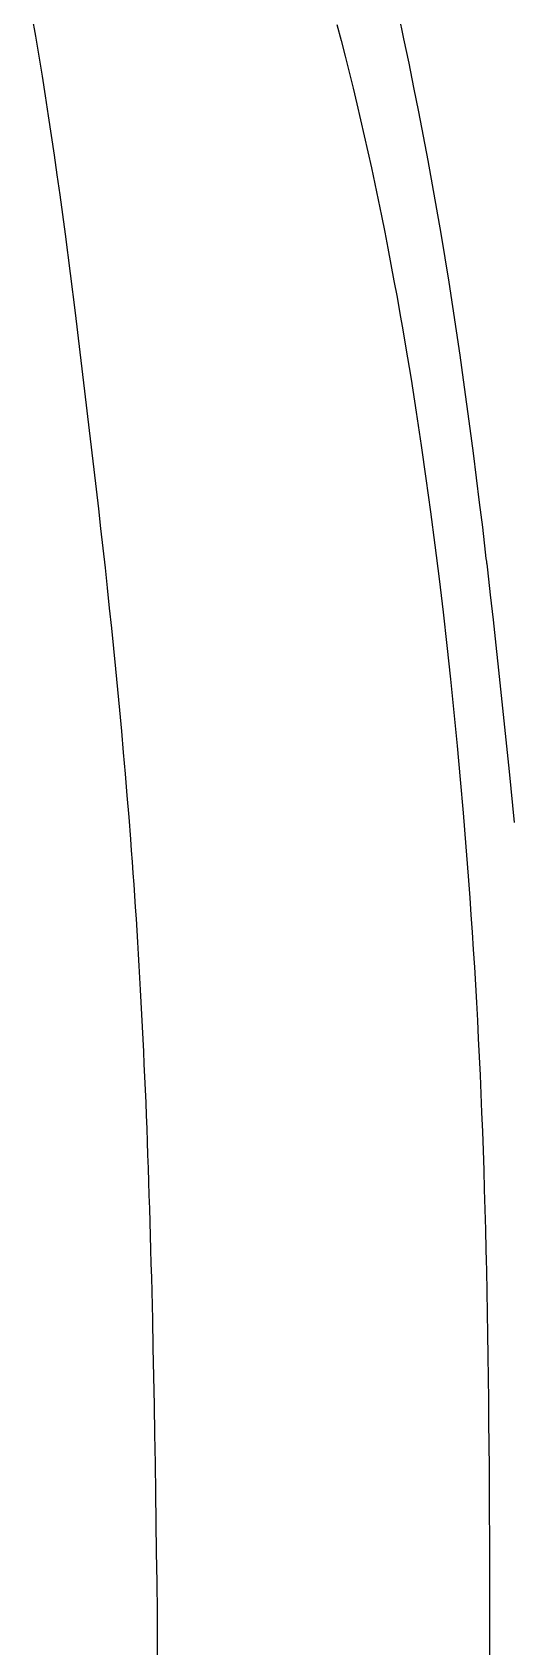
# Model space of a CAD drawing. Extents: x 0 to 279, y 0 to 212.
# Drawn here: x 163.59 to 169.27, y 119.99 to 139.11 of the extents above; entities that cross this region are included whole.
import ezdxf

# ---------------------------------------------------------------- set-up
doc = ezdxf.new("R2010")
doc.units = 0
doc.layers.add('LAYER_1', color=18, linetype='CONTINUOUS')

msp = doc.modelspace()

# ---------------------------------------------------------------- linework, layer by layer
at = {"layer": 'LAYER_1'}
for points in [[(165.079, 119.684), (165.075, 120.042), (165.072, 120.399), (165.068, 120.755), (165.063, 121.109), (165.059, 121.461), (165.054, 121.811), (165.048, 122.16), (165.043, 122.506), (165.037, 122.85), (165.03, 123.191), (165.023, 123.529), (165.016, 123.865), (165.008, 124.198), (165.004, 124.363), (165, 124.528), (164.995, 124.692), (164.991, 124.854), (164.986, 125.016), (164.981, 125.178), (164.976, 125.338), (164.971, 125.497), (164.966, 125.656), (164.96, 125.813), (164.954, 125.97), (164.949, 126.125), (164.943, 126.28), (164.937, 126.433), (164.93, 126.586), (164.924, 126.737), (164.917, 126.888), (164.91, 127.037), (164.903, 127.185), (164.896, 127.332), (164.889, 127.478), (164.881, 127.623), (164.873, 127.767), (164.865, 127.91), (164.857, 128.052), (164.849, 128.193), (164.84, 128.332), (164.832, 128.471), (164.823, 128.609), (164.814, 128.746), (164.805, 128.883), (164.795, 129.018), (164.786, 129.152), (164.776, 129.286), (164.766, 129.419), (164.756, 129.551), (164.736, 129.812), (164.715, 130.071), (164.694, 130.327), (164.672, 130.58), (164.65, 130.83), (164.627, 131.079), (164.604, 131.325), (164.58, 131.569), (164.556, 131.811), (164.531, 132.051), (164.506, 132.29), (164.481, 132.528), (164.456, 132.764), (164.43, 132.999), (164.403, 133.233), (164.377, 133.466), (164.323, 133.931), (164.269, 134.394), (164.214, 134.857), (164.158, 135.321), (164.101, 135.785), (164.043, 136.251), (163.982, 136.717), (163.919, 137.184), (163.886, 137.418), (163.852, 137.652), (163.818, 137.886), (163.783, 138.12), (163.746, 138.355), (163.709, 138.59), (163.67, 138.826), (163.63, 139.061), (163.589, 139.297)], [(167.199, 139.199), (167.248, 139.011), (167.297, 138.823), (167.344, 138.635), (167.39, 138.447), (167.435, 138.259), (167.479, 138.071), (167.523, 137.882), (167.565, 137.693), (167.607, 137.504), (167.647, 137.314), (167.687, 137.124), (167.726, 136.933), (167.765, 136.742), (167.802, 136.55), (167.839, 136.358), (167.875, 136.165), (167.911, 135.972), (167.945, 135.778), (167.979, 135.584), (168.013, 135.39), (168.077, 135), (168.139, 134.608), (168.198, 134.216), (168.254, 133.822), (168.308, 133.428), (168.36, 133.033), (168.409, 132.637), (168.456, 132.241), (168.501, 131.845), (168.544, 131.449), (168.585, 131.053), (168.623, 130.657), (168.66, 130.261), (168.695, 129.864), (168.727, 129.464), (168.743, 129.264), (168.758, 129.062), (168.773, 128.86), (168.787, 128.656), (168.801, 128.452), (168.814, 128.246), (168.827, 128.038), (168.84, 127.829), (168.851, 127.619), (168.863, 127.407), (168.874, 127.193), (168.884, 126.977), (168.894, 126.759), (168.904, 126.539), (168.913, 126.317), (168.922, 126.092), (168.93, 125.865), (168.938, 125.635), (168.945, 125.403), (168.952, 125.167), (168.958, 124.929), (168.964, 124.688), (168.967, 124.566), (168.969, 124.443), (168.974, 124.196), (168.979, 123.945), (168.983, 123.692), (168.987, 123.435), (168.99, 123.176), (168.993, 122.914), (168.996, 122.649), (168.999, 122.383), (169.001, 122.113), (169.002, 121.842), (169.004, 121.568), (169.005, 121.293), (169.006, 121.015), (169.006, 120.736), (169.007, 120.455), (169.007, 120.173), (169.007, 119.889)], [(167.927, 139.321), (167.989, 139.032), (168.049, 138.743), (168.108, 138.454), (168.166, 138.166), (168.222, 137.877), (168.276, 137.589), (168.328, 137.301), (168.379, 137.014), (168.429, 136.726), (168.476, 136.438), (168.523, 136.15), (168.568, 135.861), (168.611, 135.573), (168.654, 135.284), (168.695, 134.994), (168.735, 134.705), (168.774, 134.414), (168.813, 134.123), (168.85, 133.832), (168.886, 133.539), (168.922, 133.246), (168.957, 132.952), (168.965, 132.878), (168.97, 132.841), (168.971, 132.832), (168.971, 132.828), (168.972, 132.826), (168.972, 132.824), (168.973, 132.815), (168.981, 132.741), (169.015, 132.446), (169.049, 132.149), (169.082, 131.852), (169.114, 131.553), (169.146, 131.255), (169.177, 130.955), (169.208, 130.655), (169.239, 130.354), (169.299, 129.75)]]:
    msp.add_lwpolyline(points, dxfattribs=at)

doc.saveas('drawing.dxf')
